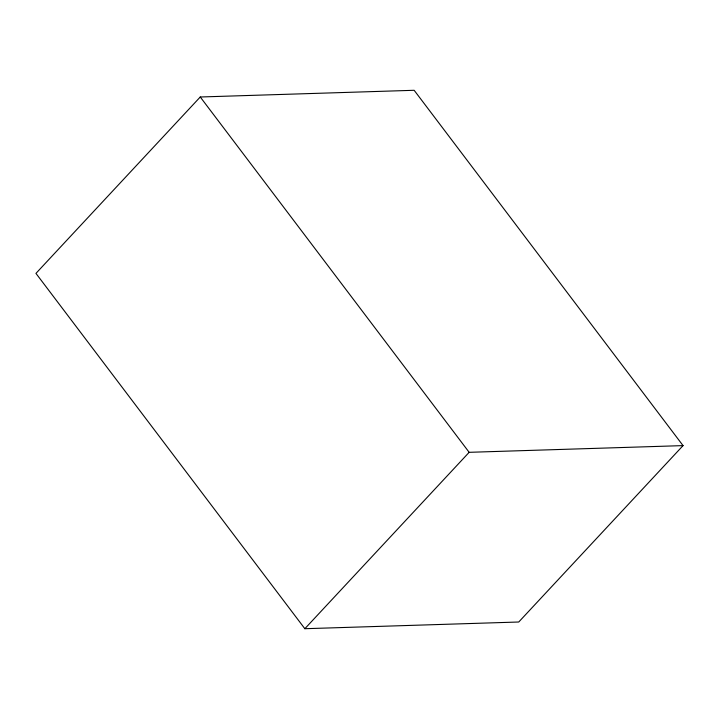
<?xml version="1.0" encoding="UTF-8"?>
<svg xmlns="http://www.w3.org/2000/svg" width="719" height="719" viewBox="0 0 719 719"><rect width="100%" height="100%" fill="white"/><g stroke="black" fill="none" stroke-linecap="round" stroke-linejoin="round"><path stroke-width="1.08" d="M200.259 96.993L35.95 273.391L304.847 628.712L518.741 622.007L683.05 445.609L414.153 90.288L200.259 96.993L469.156 452.314L683.05 445.609M304.847 628.712L469.156 452.314"/></g></svg>
